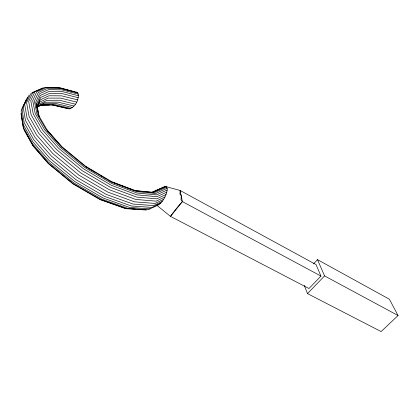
<?xml version="1.0" encoding="UTF-8"?>
<svg xmlns="http://www.w3.org/2000/svg" width="419" height="419" viewBox="0 0 419 419"><rect width="100%" height="100%" fill="white"/><g stroke="black" fill="none" stroke-linecap="round" stroke-linejoin="round"><path stroke-width="0.63" d="M52.113 104.928L68.522 108.814C75.08 108.202 79.772 99.01 77.876 92.976L77.012 92.316L60.336 87.88L46.378 87.561L36.736 91.787L32.713 100.618L35.227 113.57L44.503 129.581L59.907 147.038L84.617 167.411L111.852 183.559L137.044 193.018L156.533 194.861L167.181 190.022L167.134 188.33L166.683 187.162L165.866 186.591L164.746 186.649L151.673 192.405M20.95 113.423L23.213 127.067L32.509 143.775L48.243 161.896L73.613 182.784L101.765 199.125L127.91 208.395L148.226 209.736C153.637 206.766 160.592 205.284 163.64 199.334C165.358 196.48 166.778 193.363 167.181 190.022M36.966 107.494L40.266 99.853L48.96 95.768L61.661 95.841L77.604 99.895M37.034 107.411L38.302 104.467L46.933 100.314L59.514 100.267L75.389 104.179M36.977 108.076L39.501 102.21L48.138 98.098L60.739 98.114L76.63 102.089M34.903 91.719L30.749 100.712L33.253 113.921L42.68 130.251L58.388 148.085L83.575 168.847L111.36 185.292L137.05 194.882L156.9 196.694L166.814 192.122M29.152 95.045L24.674 104.441L27.099 118.205L36.731 135.19L52.956 153.736L79.008 175.2L107.835 192.106L134.499 201.827L155.082 203.44L163.64 199.334M27.591 97.067L23.061 106.541L25.449 120.373L35.055 137.427L51.286 156.02L77.363 177.499L106.253 194.39L132.991 204.053L153.653 205.588L162.132 201.481M22.469 108.395L21.139 111.192L23.438 124.962L32.871 141.868L48.845 160.241L74.572 181.427L103.111 198.019L129.576 207.452L150.102 208.845M23.003 107.28L24.868 103.373M26.407 99.334L21.856 108.84L24.197 122.678L33.74 139.705L49.882 158.235L75.849 179.625L104.64 196.406L131.309 205.97L151.956 207.431L160.566 203.225M111.433 181.825L134.473 190.514L152.867 192.331L165.866 186.591L180.154 190.488L182.385 201.597L170.486 216.382L156.601 205.095M313.501 263.886L317.508 259.654L389.387 299.218L398.05 315.533L381.122 331.581L307.494 293.609L304.262 285.334M320.959 276.079L308.992 288.529L170.486 216.382C174.184 211.255 178.091 206.242 182.385 201.597L320.959 276.079L316.046 264.593L180.154 190.488L179.913 194.207L180.767 194.798L181.254 195.977L181.018 199.763L182.385 201.597M307.494 293.609L324.563 275.901L317.508 259.654M164.746 186.649L151.558 192.541M37.904 106.374L40.193 105.258L53.412 105.08L69.659 108.93M37.27 106.929L43.723 103.781L56.492 103.645L72.477 107.484M36.898 107.269L41.937 104.808L54.905 104.64L71.005 108.474M37.317 106.185L45.425 102.246L58.063 102.152L73.974 106.017M164.981 196.946L156.146 201.141L135.73 199.444L109.28 189.718L80.668 172.885L54.784 151.552L38.653 133.158L29.047 116.32L26.58 102.697L30.975 93.411L44.77 87.419L59.021 87.749L68.376 90.237M157.701 205.095L159.058 204.462M166.065 194.484L156.769 198.836L136.604 197.077L110.485 187.393L82.224 170.716L56.638 149.625L40.68 131.477L31.147 114.858L28.654 101.424L32.933 92.274L43.01 87.89M167.134 188.33L155.695 193.463L136.589 191.609L111.925 182.317L85.287 166.505L61.095 146.556L46.032 129.497L36.919 113.832L34.421 101.136L38.312 92.473L47.719 88.304L61.373 88.598L77.876 92.976M166.683 187.162L154.443 192.604L135.709 190.755L111.574 181.647L85.539 166.186L61.871 146.671L47.153 130.016M40.538 105.085L49.542 104.965M129.026 208.714L125.213 208.463L99.989 199.549L72.89 183.847L48.463 163.735L33.358 146.32L24.7 130.744M131.561 208.882L135.374 209.128M137.914 209.296L141.722 209.547M146.451 210.045L126.423 208.735L100.701 199.643L73.042 183.611L48.112 163.085L32.677 145.293L23.543 128.848L21.306 115.393M75.86 92.222L77.012 92.316M78.248 97.742L62.206 93.605L49.342 93.468L40.528 97.543L36.93 105.834L39.082 116.602M78.515 95.783L62.342 91.562L49.253 91.363L40.271 95.453L36.6 103.844L39.046 116.058M78.39 94.16L62.059 89.855L48.698 89.603L39.517 93.725L35.746 102.241L38.223 114.68L47.797 131.084L62.185 147.368M69.622 90.567L74.613 91.892M324.563 275.901L398.05 315.533M85.905 166.799L87.011 167.459M88.676 168.443L89.781 169.103M91.442 170.088L94.767 172.062M101.414 176.006L102.519 176.666M104.179 177.651L105.289 178.311M109.165 180.61L110.276 181.27M70.183 181.029L71.178 181.846"/></g></svg>
